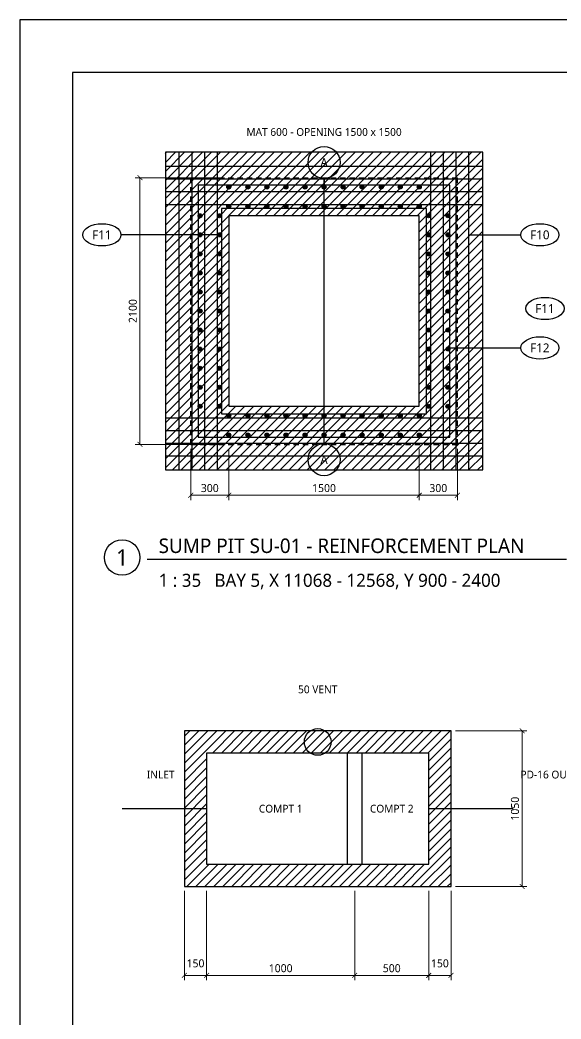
# Model space of a CAD drawing. Header units: millimetres. Extents: x 27 to 567, y 19 to 401.
# Drawn here: x 27 to 148.8, y 176.2 to 400.9 of the extents above; entities that cross this region are included whole.
import ezdxf
from ezdxf.enums import TextEntityAlignment as Align

# ---------------------------------------------------------------- set-up
doc = ezdxf.new("R2010")
doc.units = ezdxf.units.MM
for name, color, linetype in [('M-PIPE-FOUL', 1, 'Continuous'), ('S-CALLOUT', 7, 'Continuous'), ('S-CONCRETE', 7, 'Continuous'), ('S-CONCRETE-THIN', 7, 'Continuous'), ('S-DIM', 7, 'Continuous'), ('S-HATCH', 8, 'Continuous'), ('S-HIDDEN', 8, 'Continuous'), ('S-REBAR-DIST', 5, 'Continuous'), ('S-REBAR-MAIN', 1, 'Continuous'), ('S-REBAR-SEC', 1, 'Continuous'), ('S-SECTION', 7, 'Continuous'), ('S-TEXT', 7, 'Continuous'), ('S-TITLE', 7, 'Continuous')]:
    doc.layers.add(name, color=color, linetype=linetype)
doc.styles.add('OpenSans', font='OpenSans-Regular.ttf')
doc.dimstyles.new('A2-DIM-S', dxfattribs={"dimtxt": 1.8, "dimasz": 1.1, "dimexe": 1.1, "dimexo": 1, "dimgap": 0.7, "dimtad": 1, "dimdec": 0, "dimtxsty": 'OpenSans', "dimblk": 'ARCHTICK', "dimcen": 2.5, "dimclrd": 7, "dimclre": 7, "dimclrt": 7, "dimazin": 3, "dimtfac": 1, "dimtmove": 0, "dimatfit": 3, "dimlwd": 13, "dimlwe": 13})

# ---------------------------------------------------------------- blocks, each defined once
blk = doc.blocks.new('A2-SECMARK')
at = {"layer": 'S-SECTION'}
blk.add_circle((0, 0), 3.6, dxfattribs=at)
blk = doc.blocks.new('_ARCHTICK')
at = {"color": 0, "linetype": 'BYBLOCK', "const_width": 0.15}
blk.add_lwpolyline([(-0.5, -0.5), (0.5, 0.5)], dxfattribs=at)

msp = doc.modelspace()

# ---------------------------------------------------------------- hatches: boundary and pattern name
at = {"layer": 'S-HATCH'}
h = msp.add_hatch(dxfattribs=at)
h.set_pattern_fill('ANSI31', scale=0.45)
h.paths.add_polyline_path([(59.7143, 299.7143), (131.1429, 299.7143), (131.1429, 371.1429), (59.7143, 371.1429)])
h.paths.add_polyline_path([(74, 314), (116.8571, 314), (116.8571, 356.8571), (74, 356.8571)], flags=16)
h = msp.add_hatch(dxfattribs=at)
h.set_pattern_fill('ANSI31', scale=0.45)
h.paths.add_polyline_path([(64, 206), (124, 206), (124, 241), (64, 241)])
h.paths.add_polyline_path([(69, 211), (119, 211), (119, 236), (69, 236)], flags=16)
at = {"layer": 'S-REBAR-MAIN'}
for points in [[(74.45, 363.3143), (74.4157, 363.4865), (74.3182, 363.6325), (74.1722, 363.73), (74, 363.7643), (73.8278, 363.73), (73.6818, 363.6325), (73.5843, 363.4865), (73.55, 363.3143), (73.5843, 363.1421), (73.6818, 362.9961), (73.8278, 362.8985), (74, 362.8643), (74.1722, 362.8985), (74.3182, 362.9961), (74.4157, 363.1421)], [(78.7357, 363.3143), (78.7015, 363.4865), (78.6039, 363.6325), (78.4579, 363.73), (78.2857, 363.7643), (78.1135, 363.73), (77.9675, 363.6325), (77.87, 363.4865), (77.8357, 363.3143), (77.87, 363.1421), (77.9675, 362.9961), (78.1135, 362.8985), (78.2857, 362.8643), (78.4579, 362.8985), (78.6039, 362.9961), (78.7015, 363.1421)], [(83.0214, 363.3143), (82.9872, 363.4865), (82.8896, 363.6325), (82.7436, 363.73), (82.5714, 363.7643), (82.3992, 363.73), (82.2532, 363.6325), (82.1557, 363.4865), (82.1214, 363.3143), (82.1557, 363.1421), (82.2532, 362.9961), (82.3992, 362.8985), (82.5714, 362.8643), (82.7436, 362.8985), (82.8896, 362.9961), (82.9872, 363.1421)], [(87.3071, 363.3143), (87.2729, 363.4865), (87.1753, 363.6325), (87.0294, 363.73), (86.8571, 363.7643), (86.6849, 363.73), (86.5389, 363.6325), (86.4414, 363.4865), (86.4071, 363.3143), (86.4414, 363.1421), (86.5389, 362.9961), (86.6849, 362.8985), (86.8571, 362.8643), (87.0294, 362.8985), (87.1753, 362.9961), (87.2729, 363.1421)], [(91.5929, 363.3143), (91.5586, 363.4865), (91.4611, 363.6325), (91.3151, 363.73), (91.1429, 363.7643), (90.9706, 363.73), (90.8247, 363.6325), (90.7271, 363.4865), (90.6929, 363.3143), (90.7271, 363.1421), (90.8247, 362.9961), (90.9706, 362.8985), (91.1429, 362.8643), (91.3151, 362.8985), (91.4611, 362.9961), (91.5586, 363.1421)], [(95.8786, 363.3143), (95.8443, 363.4865), (95.7468, 363.6325), (95.6008, 363.73), (95.4286, 363.7643), (95.2564, 363.73), (95.1104, 363.6325), (95.0128, 363.4865), (94.9786, 363.3143), (95.0128, 363.1421), (95.1104, 362.9961), (95.2564, 362.8985), (95.4286, 362.8643), (95.6008, 362.8985), (95.7468, 362.9961), (95.8443, 363.1421)], [(100.1643, 363.3143), (100.13, 363.4865), (100.0325, 363.6325), (99.8865, 363.73), (99.7143, 363.7643), (99.5421, 363.73), (99.3961, 363.6325), (99.2985, 363.4865), (99.2643, 363.3143), (99.2985, 363.1421), (99.3961, 362.9961), (99.5421, 362.8985), (99.7143, 362.8643), (99.8865, 362.8985), (100.0325, 362.9961), (100.13, 363.1421)], [(104.45, 363.3143), (104.4157, 363.4865), (104.3182, 363.6325), (104.1722, 363.73), (104, 363.7643), (103.8278, 363.73), (103.6818, 363.6325), (103.5843, 363.4865), (103.55, 363.3143), (103.5843, 363.1421), (103.6818, 362.9961), (103.8278, 362.8985), (104, 362.8643), (104.1722, 362.8985), (104.3182, 362.9961), (104.4157, 363.1421)], [(108.7357, 363.3143), (108.7015, 363.4865), (108.6039, 363.6325), (108.4579, 363.73), (108.2857, 363.7643), (108.1135, 363.73), (107.9675, 363.6325), (107.87, 363.4865), (107.8357, 363.3143), (107.87, 363.1421), (107.9675, 362.9961), (108.1135, 362.8985), (108.2857, 362.8643), (108.4579, 362.8985), (108.6039, 362.9961), (108.7015, 363.1421)], [(113.0214, 363.3143), (112.9872, 363.4865), (112.8896, 363.6325), (112.7436, 363.73), (112.5714, 363.7643), (112.3992, 363.73), (112.2532, 363.6325), (112.1557, 363.4865), (112.1214, 363.3143), (112.1557, 363.1421), (112.2532, 362.9961), (112.3992, 362.8985), (112.5714, 362.8643), (112.7436, 362.8985), (112.8896, 362.9961), (112.9872, 363.1421)], [(117.3071, 363.3143), (117.2729, 363.4865), (117.1753, 363.6325), (117.0294, 363.73), (116.8571, 363.7643), (116.6849, 363.73), (116.5389, 363.6325), (116.4414, 363.4865), (116.4071, 363.3143), (116.4414, 363.1421), (116.5389, 362.9961), (116.6849, 362.8985), (116.8571, 362.8643), (117.0294, 362.8985), (117.1753, 362.9961), (117.2729, 363.1421)], [(67.9929, 356.8571), (67.9586, 357.0294), (67.8611, 357.1753), (67.7151, 357.2729), (67.5429, 357.3071), (67.3706, 357.2729), (67.2247, 357.1753), (67.1271, 357.0294), (67.0929, 356.8571), (67.1271, 356.6849), (67.2247, 356.5389), (67.3706, 356.4414), (67.5429, 356.4071), (67.7151, 356.4414), (67.8611, 356.5389), (67.9586, 356.6849)], [(72.3357, 356.8571), (72.3015, 357.0294), (72.2039, 357.1753), (72.0579, 357.2729), (71.8857, 357.3071), (71.7135, 357.2729), (71.5675, 357.1753), (71.47, 357.0294), (71.4357, 356.8571), (71.47, 356.6849), (71.5675, 356.5389), (71.7135, 356.4414), (71.8857, 356.4071), (72.0579, 356.4414), (72.2039, 356.5389), (72.3015, 356.6849)], [(74.45, 358.9714), (74.4157, 359.1436), (74.3182, 359.2896), (74.1722, 359.3872), (74, 359.4214), (73.8278, 359.3872), (73.6818, 359.2896), (73.5843, 359.1436), (73.55, 358.9714), (73.5843, 358.7992), (73.6818, 358.6532), (73.8278, 358.5557), (74, 358.5214), (74.1722, 358.5557), (74.3182, 358.6532), (74.4157, 358.7992)], [(78.7357, 358.9714), (78.7015, 359.1436), (78.6039, 359.2896), (78.4579, 359.3872), (78.2857, 359.4214), (78.1135, 359.3872), (77.9675, 359.2896), (77.87, 359.1436), (77.8357, 358.9714), (77.87, 358.7992), (77.9675, 358.6532), (78.1135, 358.5557), (78.2857, 358.5214), (78.4579, 358.5557), (78.6039, 358.6532), (78.7015, 358.7992)], [(83.0214, 358.9714), (82.9872, 359.1436), (82.8896, 359.2896), (82.7436, 359.3872), (82.5714, 359.4214), (82.3992, 359.3872), (82.2532, 359.2896), (82.1557, 359.1436), (82.1214, 358.9714), (82.1557, 358.7992), (82.2532, 358.6532), (82.3992, 358.5557), (82.5714, 358.5214), (82.7436, 358.5557), (82.8896, 358.6532), (82.9872, 358.7992)], [(87.3071, 358.9714), (87.2729, 359.1436), (87.1753, 359.2896), (87.0294, 359.3872), (86.8571, 359.4214), (86.6849, 359.3872), (86.5389, 359.2896), (86.4414, 359.1436), (86.4071, 358.9714), (86.4414, 358.7992), (86.5389, 358.6532), (86.6849, 358.5557), (86.8571, 358.5214), (87.0294, 358.5557), (87.1753, 358.6532), (87.2729, 358.7992)], [(91.5929, 358.9714), (91.5586, 359.1436), (91.4611, 359.2896), (91.3151, 359.3872), (91.1429, 359.4214), (90.9706, 359.3872), (90.8247, 359.2896), (90.7271, 359.1436), (90.6929, 358.9714), (90.7271, 358.7992), (90.8247, 358.6532), (90.9706, 358.5557), (91.1429, 358.5214), (91.3151, 358.5557), (91.4611, 358.6532), (91.5586, 358.7992)], [(95.8786, 358.9714), (95.8443, 359.1436), (95.7468, 359.2896), (95.6008, 359.3872), (95.4286, 359.4214), (95.2564, 359.3872), (95.1104, 359.2896), (95.0128, 359.1436), (94.9786, 358.9714), (95.0128, 358.7992), (95.1104, 358.6532), (95.2564, 358.5557), (95.4286, 358.5214), (95.6008, 358.5557), (95.7468, 358.6532), (95.8443, 358.7992)], [(100.1643, 358.9714), (100.13, 359.1436), (100.0325, 359.2896), (99.8865, 359.3872), (99.7143, 359.4214), (99.5421, 359.3872), (99.3961, 359.2896), (99.2985, 359.1436), (99.2643, 358.9714), (99.2985, 358.7992), (99.3961, 358.6532), (99.5421, 358.5557), (99.7143, 358.5214), (99.8865, 358.5557), (100.0325, 358.6532), (100.13, 358.7992)], [(104.45, 358.9714), (104.4157, 359.1436), (104.3182, 359.2896), (104.1722, 359.3872), (104, 359.4214), (103.8278, 359.3872), (103.6818, 359.2896), (103.5843, 359.1436), (103.55, 358.9714), (103.5843, 358.7992), (103.6818, 358.6532), (103.8278, 358.5557), (104, 358.5214), (104.1722, 358.5557), (104.3182, 358.6532), (104.4157, 358.7992)], [(108.7357, 358.9714), (108.7015, 359.1436), (108.6039, 359.2896), (108.4579, 359.3872), (108.2857, 359.4214), (108.1135, 359.3872), (107.9675, 359.2896), (107.87, 359.1436), (107.8357, 358.9714), (107.87, 358.7992), (107.9675, 358.6532), (108.1135, 358.5557), (108.2857, 358.5214), (108.4579, 358.5557), (108.6039, 358.6532), (108.7015, 358.7992)], [(113.0214, 358.9714), (112.9872, 359.1436), (112.8896, 359.2896), (112.7436, 359.3872), (112.5714, 359.4214), (112.3992, 359.3872), (112.2532, 359.2896), (112.1557, 359.1436), (112.1214, 358.9714), (112.1557, 358.7992), (112.2532, 358.6532), (112.3992, 358.5557), (112.5714, 358.5214), (112.7436, 358.5557), (112.8896, 358.6532), (112.9872, 358.7992)], [(117.3071, 358.9714), (117.2729, 359.1436), (117.1753, 359.2896), (117.0294, 359.3872), (116.8571, 359.4214), (116.6849, 359.3872), (116.5389, 359.2896), (116.4414, 359.1436), (116.4071, 358.9714), (116.4414, 358.7992), (116.5389, 358.6532), (116.6849, 358.5557), (116.8571, 358.5214), (117.0294, 358.5557), (117.1753, 358.6532), (117.2729, 358.7992)], [(119.4214, 356.8571), (119.3872, 357.0294), (119.2896, 357.1753), (119.1436, 357.2729), (118.9714, 357.3071), (118.7992, 357.2729), (118.6532, 357.1753), (118.5557, 357.0294), (118.5214, 356.8571), (118.5557, 356.6849), (118.6532, 356.5389), (118.7992, 356.4414), (118.9714, 356.4071), (119.1436, 356.4414), (119.2896, 356.5389), (119.3872, 356.6849)], [(123.7643, 356.8571), (123.73, 357.0294), (123.6325, 357.1753), (123.4865, 357.2729), (123.3143, 357.3071), (123.1421, 357.2729), (122.9961, 357.1753), (122.8985, 357.0294), (122.8643, 356.8571), (122.8985, 356.6849), (122.9961, 356.5389), (123.1421, 356.4414), (123.3143, 356.4071), (123.4865, 356.4414), (123.6325, 356.5389), (123.73, 356.6849)], [(67.9929, 352.5714), (67.9586, 352.7436), (67.8611, 352.8896), (67.7151, 352.9872), (67.5429, 353.0214), (67.3706, 352.9872), (67.2247, 352.8896), (67.1271, 352.7436), (67.0929, 352.5714), (67.1271, 352.3992), (67.2247, 352.2532), (67.3706, 352.1557), (67.5429, 352.1214), (67.7151, 352.1557), (67.8611, 352.2532), (67.9586, 352.3992)], [(72.3357, 352.5714), (72.3015, 352.7436), (72.2039, 352.8896), (72.0579, 352.9872), (71.8857, 353.0214), (71.7135, 352.9872), (71.5675, 352.8896), (71.47, 352.7436), (71.4357, 352.5714), (71.47, 352.3992), (71.5675, 352.2532), (71.7135, 352.1557), (71.8857, 352.1214), (72.0579, 352.1557), (72.2039, 352.2532), (72.3015, 352.3992)], [(119.4214, 352.5714), (119.3872, 352.7436), (119.2896, 352.8896), (119.1436, 352.9872), (118.9714, 353.0214), (118.7992, 352.9872), (118.6532, 352.8896), (118.5557, 352.7436), (118.5214, 352.5714), (118.5557, 352.3992), (118.6532, 352.2532), (118.7992, 352.1557), (118.9714, 352.1214), (119.1436, 352.1557), (119.2896, 352.2532), (119.3872, 352.3992)], [(123.7643, 352.5714), (123.73, 352.7436), (123.6325, 352.8896), (123.4865, 352.9872), (123.3143, 353.0214), (123.1421, 352.9872), (122.9961, 352.8896), (122.8985, 352.7436), (122.8643, 352.5714), (122.8985, 352.3992), (122.9961, 352.2532), (123.1421, 352.1557), (123.3143, 352.1214), (123.4865, 352.1557), (123.6325, 352.2532), (123.73, 352.3992)], [(67.9929, 348.2857), (67.9586, 348.4579), (67.8611, 348.6039), (67.7151, 348.7015), (67.5429, 348.7357), (67.3706, 348.7015), (67.2247, 348.6039), (67.1271, 348.4579), (67.0929, 348.2857), (67.1271, 348.1135), (67.2247, 347.9675), (67.3706, 347.87), (67.5429, 347.8357), (67.7151, 347.87), (67.8611, 347.9675), (67.9586, 348.1135)], [(72.3357, 348.2857), (72.3015, 348.4579), (72.2039, 348.6039), (72.0579, 348.7015), (71.8857, 348.7357), (71.7135, 348.7015), (71.5675, 348.6039), (71.47, 348.4579), (71.4357, 348.2857), (71.47, 348.1135), (71.5675, 347.9675), (71.7135, 347.87), (71.8857, 347.8357), (72.0579, 347.87), (72.2039, 347.9675), (72.3015, 348.1135)], [(119.4214, 348.2857), (119.3872, 348.4579), (119.2896, 348.6039), (119.1436, 348.7015), (118.9714, 348.7357), (118.7992, 348.7015), (118.6532, 348.6039), (118.5557, 348.4579), (118.5214, 348.2857), (118.5557, 348.1135), (118.6532, 347.9675), (118.7992, 347.87), (118.9714, 347.8357), (119.1436, 347.87), (119.2896, 347.9675), (119.3872, 348.1135)], [(123.7643, 348.2857), (123.73, 348.4579), (123.6325, 348.6039), (123.4865, 348.7015), (123.3143, 348.7357), (123.1421, 348.7015), (122.9961, 348.6039), (122.8985, 348.4579), (122.8643, 348.2857), (122.8985, 348.1135), (122.9961, 347.9675), (123.1421, 347.87), (123.3143, 347.8357), (123.4865, 347.87), (123.6325, 347.9675), (123.73, 348.1135)], [(67.9929, 344), (67.9586, 344.1722), (67.8611, 344.3182), (67.7151, 344.4157), (67.5429, 344.45), (67.3706, 344.4157), (67.2247, 344.3182), (67.1271, 344.1722), (67.0929, 344), (67.1271, 343.8278), (67.2247, 343.6818), (67.3706, 343.5843), (67.5429, 343.55), (67.7151, 343.5843), (67.8611, 343.6818), (67.9586, 343.8278)], [(72.3357, 344), (72.3015, 344.1722), (72.2039, 344.3182), (72.0579, 344.4157), (71.8857, 344.45), (71.7135, 344.4157), (71.5675, 344.3182), (71.47, 344.1722), (71.4357, 344), (71.47, 343.8278), (71.5675, 343.6818), (71.7135, 343.5843), (71.8857, 343.55), (72.0579, 343.5843), (72.2039, 343.6818), (72.3015, 343.8278)], [(119.4214, 344), (119.3872, 344.1722), (119.2896, 344.3182), (119.1436, 344.4157), (118.9714, 344.45), (118.7992, 344.4157), (118.6532, 344.3182), (118.5557, 344.1722), (118.5214, 344), (118.5557, 343.8278), (118.6532, 343.6818), (118.7992, 343.5843), (118.9714, 343.55), (119.1436, 343.5843), (119.2896, 343.6818), (119.3872, 343.8278)], [(123.7643, 344), (123.73, 344.1722), (123.6325, 344.3182), (123.4865, 344.4157), (123.3143, 344.45), (123.1421, 344.4157), (122.9961, 344.3182), (122.8985, 344.1722), (122.8643, 344), (122.8985, 343.8278), (122.9961, 343.6818), (123.1421, 343.5843), (123.3143, 343.55), (123.4865, 343.5843), (123.6325, 343.6818), (123.73, 343.8278)], [(67.9929, 339.7143), (67.9586, 339.8865), (67.8611, 340.0325), (67.7151, 340.13), (67.5429, 340.1643), (67.3706, 340.13), (67.2247, 340.0325), (67.1271, 339.8865), (67.0929, 339.7143), (67.1271, 339.5421), (67.2247, 339.3961), (67.3706, 339.2985), (67.5429, 339.2643), (67.7151, 339.2985), (67.8611, 339.3961), (67.9586, 339.5421)], [(72.3357, 339.7143), (72.3015, 339.8865), (72.2039, 340.0325), (72.0579, 340.13), (71.8857, 340.1643), (71.7135, 340.13), (71.5675, 340.0325), (71.47, 339.8865), (71.4357, 339.7143), (71.47, 339.5421), (71.5675, 339.3961), (71.7135, 339.2985), (71.8857, 339.2643), (72.0579, 339.2985), (72.2039, 339.3961), (72.3015, 339.5421)], [(119.4214, 339.7143), (119.3872, 339.8865), (119.2896, 340.0325), (119.1436, 340.13), (118.9714, 340.1643), (118.7992, 340.13), (118.6532, 340.0325), (118.5557, 339.8865), (118.5214, 339.7143), (118.5557, 339.5421), (118.6532, 339.3961), (118.7992, 339.2985), (118.9714, 339.2643), (119.1436, 339.2985), (119.2896, 339.3961), (119.3872, 339.5421)], [(123.7643, 339.7143), (123.73, 339.8865), (123.6325, 340.0325), (123.4865, 340.13), (123.3143, 340.1643), (123.1421, 340.13), (122.9961, 340.0325), (122.8985, 339.8865), (122.8643, 339.7143), (122.8985, 339.5421), (122.9961, 339.3961), (123.1421, 339.2985), (123.3143, 339.2643), (123.4865, 339.2985), (123.6325, 339.3961), (123.73, 339.5421)], [(67.9929, 335.4286), (67.9586, 335.6008), (67.8611, 335.7468), (67.7151, 335.8443), (67.5429, 335.8786), (67.3706, 335.8443), (67.2247, 335.7468), (67.1271, 335.6008), (67.0929, 335.4286), (67.1271, 335.2564), (67.2247, 335.1104), (67.3706, 335.0128), (67.5429, 334.9786), (67.7151, 335.0128), (67.8611, 335.1104), (67.9586, 335.2564)], [(72.3357, 335.4286), (72.3015, 335.6008), (72.2039, 335.7468), (72.0579, 335.8443), (71.8857, 335.8786), (71.7135, 335.8443), (71.5675, 335.7468), (71.47, 335.6008), (71.4357, 335.4286), (71.47, 335.2564), (71.5675, 335.1104), (71.7135, 335.0128), (71.8857, 334.9786), (72.0579, 335.0128), (72.2039, 335.1104), (72.3015, 335.2564)], [(119.4214, 335.4286), (119.3872, 335.6008), (119.2896, 335.7468), (119.1436, 335.8443), (118.9714, 335.8786), (118.7992, 335.8443), (118.6532, 335.7468), (118.5557, 335.6008), (118.5214, 335.4286), (118.5557, 335.2564), (118.6532, 335.1104), (118.7992, 335.0128), (118.9714, 334.9786), (119.1436, 335.0128), (119.2896, 335.1104), (119.3872, 335.2564)], [(123.7643, 335.4286), (123.73, 335.6008), (123.6325, 335.7468), (123.4865, 335.8443), (123.3143, 335.8786), (123.1421, 335.8443), (122.9961, 335.7468), (122.8985, 335.6008), (122.8643, 335.4286), (122.8985, 335.2564), (122.9961, 335.1104), (123.1421, 335.0128), (123.3143, 334.9786), (123.4865, 335.0128), (123.6325, 335.1104), (123.73, 335.2564)], [(67.9929, 331.1429), (67.9586, 331.3151), (67.8611, 331.4611), (67.7151, 331.5586), (67.5429, 331.5929), (67.3706, 331.5586), (67.2247, 331.4611), (67.1271, 331.3151), (67.0929, 331.1429), (67.1271, 330.9706), (67.2247, 330.8247), (67.3706, 330.7271), (67.5429, 330.6929), (67.7151, 330.7271), (67.8611, 330.8247), (67.9586, 330.9706)], [(72.3357, 331.1429), (72.3015, 331.3151), (72.2039, 331.4611), (72.0579, 331.5586), (71.8857, 331.5929), (71.7135, 331.5586), (71.5675, 331.4611), (71.47, 331.3151), (71.4357, 331.1429), (71.47, 330.9706), (71.5675, 330.8247), (71.7135, 330.7271), (71.8857, 330.6929), (72.0579, 330.7271), (72.2039, 330.8247), (72.3015, 330.9706)], [(119.4214, 331.1429), (119.3872, 331.3151), (119.2896, 331.4611), (119.1436, 331.5586), (118.9714, 331.5929), (118.7992, 331.5586), (118.6532, 331.4611), (118.5557, 331.3151), (118.5214, 331.1429), (118.5557, 330.9706), (118.6532, 330.8247), (118.7992, 330.7271), (118.9714, 330.6929), (119.1436, 330.7271), (119.2896, 330.8247), (119.3872, 330.9706)], [(123.7643, 331.1429), (123.73, 331.3151), (123.6325, 331.4611), (123.4865, 331.5586), (123.3143, 331.5929), (123.1421, 331.5586), (122.9961, 331.4611), (122.8985, 331.3151), (122.8643, 331.1429), (122.8985, 330.9706), (122.9961, 330.8247), (123.1421, 330.7271), (123.3143, 330.6929), (123.4865, 330.7271), (123.6325, 330.8247), (123.73, 330.9706)], [(67.9929, 326.8571), (67.9586, 327.0294), (67.8611, 327.1753), (67.7151, 327.2729), (67.5429, 327.3071), (67.3706, 327.2729), (67.2247, 327.1753), (67.1271, 327.0294), (67.0929, 326.8571), (67.1271, 326.6849), (67.2247, 326.5389), (67.3706, 326.4414), (67.5429, 326.4071), (67.7151, 326.4414), (67.8611, 326.5389), (67.9586, 326.6849)], [(72.3357, 326.8571), (72.3015, 327.0294), (72.2039, 327.1753), (72.0579, 327.2729), (71.8857, 327.3071), (71.7135, 327.2729), (71.5675, 327.1753), (71.47, 327.0294), (71.4357, 326.8571), (71.47, 326.6849), (71.5675, 326.5389), (71.7135, 326.4414), (71.8857, 326.4071), (72.0579, 326.4414), (72.2039, 326.5389), (72.3015, 326.6849)], [(119.4214, 326.8571), (119.3872, 327.0294), (119.2896, 327.1753), (119.1436, 327.2729), (118.9714, 327.3071), (118.7992, 327.2729), (118.6532, 327.1753), (118.5557, 327.0294), (118.5214, 326.8571), (118.5557, 326.6849), (118.6532, 326.5389), (118.7992, 326.4414), (118.9714, 326.4071), (119.1436, 326.4414), (119.2896, 326.5389), (119.3872, 326.6849)], [(123.7643, 326.8571), (123.73, 327.0294), (123.6325, 327.1753), (123.4865, 327.2729), (123.3143, 327.3071), (123.1421, 327.2729), (122.9961, 327.1753), (122.8985, 327.0294), (122.8643, 326.8571), (122.8985, 326.6849), (122.9961, 326.5389), (123.1421, 326.4414), (123.3143, 326.4071), (123.4865, 326.4414), (123.6325, 326.5389), (123.73, 326.6849)], [(67.9929, 322.5714), (67.9586, 322.7436), (67.8611, 322.8896), (67.7151, 322.9872), (67.5429, 323.0214), (67.3706, 322.9872), (67.2247, 322.8896), (67.1271, 322.7436), (67.0929, 322.5714), (67.1271, 322.3992), (67.2247, 322.2532), (67.3706, 322.1557), (67.5429, 322.1214), (67.7151, 322.1557), (67.8611, 322.2532), (67.9586, 322.3992)], [(72.3357, 322.5714), (72.3015, 322.7436), (72.2039, 322.8896), (72.0579, 322.9872), (71.8857, 323.0214), (71.7135, 322.9872), (71.5675, 322.8896), (71.47, 322.7436), (71.4357, 322.5714), (71.47, 322.3992), (71.5675, 322.2532), (71.7135, 322.1557), (71.8857, 322.1214), (72.0579, 322.1557), (72.2039, 322.2532), (72.3015, 322.3992)], [(119.4214, 322.5714), (119.3872, 322.7436), (119.2896, 322.8896), (119.1436, 322.9872), (118.9714, 323.0214), (118.7992, 322.9872), (118.6532, 322.8896), (118.5557, 322.7436), (118.5214, 322.5714), (118.5557, 322.3992), (118.6532, 322.2532), (118.7992, 322.1557), (118.9714, 322.1214), (119.1436, 322.1557), (119.2896, 322.2532), (119.3872, 322.3992)], [(123.7643, 322.5714), (123.73, 322.7436), (123.6325, 322.8896), (123.4865, 322.9872), (123.3143, 323.0214), (123.1421, 322.9872), (122.9961, 322.8896), (122.8985, 322.7436), (122.8643, 322.5714), (122.8985, 322.3992), (122.9961, 322.2532), (123.1421, 322.1557), (123.3143, 322.1214), (123.4865, 322.1557), (123.6325, 322.2532), (123.73, 322.3992)], [(67.9929, 318.2857), (67.9586, 318.4579), (67.8611, 318.6039), (67.7151, 318.7015), (67.5429, 318.7357), (67.3706, 318.7015), (67.2247, 318.6039), (67.1271, 318.4579), (67.0929, 318.2857), (67.1271, 318.1135), (67.2247, 317.9675), (67.3706, 317.87), (67.5429, 317.8357), (67.7151, 317.87), (67.8611, 317.9675), (67.9586, 318.1135)], [(72.3357, 318.2857), (72.3015, 318.4579), (72.2039, 318.6039), (72.0579, 318.7015), (71.8857, 318.7357), (71.7135, 318.7015), (71.5675, 318.6039), (71.47, 318.4579), (71.4357, 318.2857), (71.47, 318.1135), (71.5675, 317.9675), (71.7135, 317.87), (71.8857, 317.8357), (72.0579, 317.87), (72.2039, 317.9675), (72.3015, 318.1135)], [(119.4214, 318.2857), (119.3872, 318.4579), (119.2896, 318.6039), (119.1436, 318.7015), (118.9714, 318.7357), (118.7992, 318.7015), (118.6532, 318.6039), (118.5557, 318.4579), (118.5214, 318.2857), (118.5557, 318.1135), (118.6532, 317.9675), (118.7992, 317.87), (118.9714, 317.8357), (119.1436, 317.87), (119.2896, 317.9675), (119.3872, 318.1135)], [(123.7643, 318.2857), (123.73, 318.4579), (123.6325, 318.6039), (123.4865, 318.7015), (123.3143, 318.7357), (123.1421, 318.7015), (122.9961, 318.6039), (122.8985, 318.4579), (122.8643, 318.2857), (122.8985, 318.1135), (122.9961, 317.9675), (123.1421, 317.87), (123.3143, 317.8357), (123.4865, 317.87), (123.6325, 317.9675), (123.73, 318.1135)], [(67.9929, 314), (67.9586, 314.1722), (67.8611, 314.3182), (67.7151, 314.4157), (67.5429, 314.45), (67.3706, 314.4157), (67.2247, 314.3182), (67.1271, 314.1722), (67.0929, 314), (67.1271, 313.8278), (67.2247, 313.6818), (67.3706, 313.5843), (67.5429, 313.55), (67.7151, 313.5843), (67.8611, 313.6818), (67.9586, 313.8278)], [(72.3357, 314), (72.3015, 314.1722), (72.2039, 314.3182), (72.0579, 314.4157), (71.8857, 314.45), (71.7135, 314.4157), (71.5675, 314.3182), (71.47, 314.1722), (71.4357, 314), (71.47, 313.8278), (71.5675, 313.6818), (71.7135, 313.5843), (71.8857, 313.55), (72.0579, 313.5843), (72.2039, 313.6818), (72.3015, 313.8278)], [(119.4214, 314), (119.3872, 314.1722), (119.2896, 314.3182), (119.1436, 314.4157), (118.9714, 314.45), (118.7992, 314.4157), (118.6532, 314.3182), (118.5557, 314.1722), (118.5214, 314), (118.5557, 313.8278), (118.6532, 313.6818), (118.7992, 313.5843), (118.9714, 313.55), (119.1436, 313.5843), (119.2896, 313.6818), (119.3872, 313.8278)], [(123.7643, 314), (123.73, 314.1722), (123.6325, 314.3182), (123.4865, 314.4157), (123.3143, 314.45), (123.1421, 314.4157), (122.9961, 314.3182), (122.8985, 314.1722), (122.8643, 314), (122.8985, 313.8278), (122.9961, 313.6818), (123.1421, 313.5843), (123.3143, 313.55), (123.4865, 313.5843), (123.6325, 313.6818), (123.73, 313.8278)], [(74.45, 311.8857), (74.4157, 312.0579), (74.3182, 312.2039), (74.1722, 312.3015), (74, 312.3357), (73.8278, 312.3015), (73.6818, 312.2039), (73.5843, 312.0579), (73.55, 311.8857), (73.5843, 311.7135), (73.6818, 311.5675), (73.8278, 311.47), (74, 311.4357), (74.1722, 311.47), (74.3182, 311.5675), (74.4157, 311.7135)], [(78.7357, 311.8857), (78.7015, 312.0579), (78.6039, 312.2039), (78.4579, 312.3015), (78.2857, 312.3357), (78.1135, 312.3015), (77.9675, 312.2039), (77.87, 312.0579), (77.8357, 311.8857), (77.87, 311.7135), (77.9675, 311.5675), (78.1135, 311.47), (78.2857, 311.4357), (78.4579, 311.47), (78.6039, 311.5675), (78.7015, 311.7135)], [(83.0214, 311.8857), (82.9872, 312.0579), (82.8896, 312.2039), (82.7436, 312.3015), (82.5714, 312.3357), (82.3992, 312.3015), (82.2532, 312.2039), (82.1557, 312.0579), (82.1214, 311.8857), (82.1557, 311.7135), (82.2532, 311.5675), (82.3992, 311.47), (82.5714, 311.4357), (82.7436, 311.47), (82.8896, 311.5675), (82.9872, 311.7135)], [(87.3071, 311.8857), (87.2729, 312.0579), (87.1753, 312.2039), (87.0294, 312.3015), (86.8571, 312.3357), (86.6849, 312.3015), (86.5389, 312.2039), (86.4414, 312.0579), (86.4071, 311.8857), (86.4414, 311.7135), (86.5389, 311.5675), (86.6849, 311.47), (86.8571, 311.4357), (87.0294, 311.47), (87.1753, 311.5675), (87.2729, 311.7135)], [(91.5929, 311.8857), (91.5586, 312.0579), (91.4611, 312.2039), (91.3151, 312.3015), (91.1429, 312.3357), (90.9706, 312.3015), (90.8247, 312.2039), (90.7271, 312.0579), (90.6929, 311.8857), (90.7271, 311.7135), (90.8247, 311.5675), (90.9706, 311.47), (91.1429, 311.4357), (91.3151, 311.47), (91.4611, 311.5675), (91.5586, 311.7135)], [(95.8786, 311.8857), (95.8443, 312.0579), (95.7468, 312.2039), (95.6008, 312.3015), (95.4286, 312.3357), (95.2564, 312.3015), (95.1104, 312.2039), (95.0128, 312.0579), (94.9786, 311.8857), (95.0128, 311.7135), (95.1104, 311.5675), (95.2564, 311.47), (95.4286, 311.4357), (95.6008, 311.47), (95.7468, 311.5675), (95.8443, 311.7135)], [(100.1643, 311.8857), (100.13, 312.0579), (100.0325, 312.2039), (99.8865, 312.3015), (99.7143, 312.3357), (99.5421, 312.3015), (99.3961, 312.2039), (99.2985, 312.0579), (99.2643, 311.8857), (99.2985, 311.7135), (99.3961, 311.5675), (99.5421, 311.47), (99.7143, 311.4357), (99.8865, 311.47), (100.0325, 311.5675), (100.13, 311.7135)], [(104.45, 311.8857), (104.4157, 312.0579), (104.3182, 312.2039), (104.1722, 312.3015), (104, 312.3357), (103.8278, 312.3015), (103.6818, 312.2039), (103.5843, 312.0579), (103.55, 311.8857), (103.5843, 311.7135), (103.6818, 311.5675), (103.8278, 311.47), (104, 311.4357), (104.1722, 311.47), (104.3182, 311.5675), (104.4157, 311.7135)], [(108.7357, 311.8857), (108.7015, 312.0579), (108.6039, 312.2039), (108.4579, 312.3015), (108.2857, 312.3357), (108.1135, 312.3015), (107.9675, 312.2039), (107.87, 312.0579), (107.8357, 311.8857), (107.87, 311.7135), (107.9675, 311.5675), (108.1135, 311.47), (108.2857, 311.4357), (108.4579, 311.47), (108.6039, 311.5675), (108.7015, 311.7135)], [(113.0214, 311.8857), (112.9872, 312.0579), (112.8896, 312.2039), (112.7436, 312.3015), (112.5714, 312.3357), (112.3992, 312.3015), (112.2532, 312.2039), (112.1557, 312.0579), (112.1214, 311.8857), (112.1557, 311.7135), (112.2532, 311.5675), (112.3992, 311.47), (112.5714, 311.4357), (112.7436, 311.47), (112.8896, 311.5675), (112.9872, 311.7135)], [(117.3071, 311.8857), (117.2729, 312.0579), (117.1753, 312.2039), (117.0294, 312.3015), (116.8571, 312.3357), (116.6849, 312.3015), (116.5389, 312.2039), (116.4414, 312.0579), (116.4071, 311.8857), (116.4414, 311.7135), (116.5389, 311.5675), (116.6849, 311.47), (116.8571, 311.4357), (117.0294, 311.47), (117.1753, 311.5675), (117.2729, 311.7135)], [(74.45, 307.5429), (74.4157, 307.7151), (74.3182, 307.8611), (74.1722, 307.9586), (74, 307.9929), (73.8278, 307.9586), (73.6818, 307.8611), (73.5843, 307.7151), (73.55, 307.5429), (73.5843, 307.3706), (73.6818, 307.2247), (73.8278, 307.1271), (74, 307.0929), (74.1722, 307.1271), (74.3182, 307.2247), (74.4157, 307.3706)], [(78.7357, 307.5429), (78.7015, 307.7151), (78.6039, 307.8611), (78.4579, 307.9586), (78.2857, 307.9929), (78.1135, 307.9586), (77.9675, 307.8611), (77.87, 307.7151), (77.8357, 307.5429), (77.87, 307.3706), (77.9675, 307.2247), (78.1135, 307.1271), (78.2857, 307.0929), (78.4579, 307.1271), (78.6039, 307.2247), (78.7015, 307.3706)], [(83.0214, 307.5429), (82.9872, 307.7151), (82.8896, 307.8611), (82.7436, 307.9586), (82.5714, 307.9929), (82.3992, 307.9586), (82.2532, 307.8611), (82.1557, 307.7151), (82.1214, 307.5429), (82.1557, 307.3706), (82.2532, 307.2247), (82.3992, 307.1271), (82.5714, 307.0929), (82.7436, 307.1271), (82.8896, 307.2247), (82.9872, 307.3706)], [(87.3071, 307.5429), (87.2729, 307.7151), (87.1753, 307.8611), (87.0294, 307.9586), (86.8571, 307.9929), (86.6849, 307.9586), (86.5389, 307.8611), (86.4414, 307.7151), (86.4071, 307.5429), (86.4414, 307.3706), (86.5389, 307.2247), (86.6849, 307.1271), (86.8571, 307.0929), (87.0294, 307.1271), (87.1753, 307.2247), (87.2729, 307.3706)], [(91.5929, 307.5429), (91.5586, 307.7151), (91.4611, 307.8611), (91.3151, 307.9586), (91.1429, 307.9929), (90.9706, 307.9586), (90.8247, 307.8611), (90.7271, 307.7151), (90.6929, 307.5429), (90.7271, 307.3706), (90.8247, 307.2247), (90.9706, 307.1271), (91.1429, 307.0929), (91.3151, 307.1271), (91.4611, 307.2247), (91.5586, 307.3706)], [(95.8786, 307.5429), (95.8443, 307.7151), (95.7468, 307.8611), (95.6008, 307.9586), (95.4286, 307.9929), (95.2564, 307.9586), (95.1104, 307.8611), (95.0128, 307.7151), (94.9786, 307.5429), (95.0128, 307.3706), (95.1104, 307.2247), (95.2564, 307.1271), (95.4286, 307.0929), (95.6008, 307.1271), (95.7468, 307.2247), (95.8443, 307.3706)], [(100.1643, 307.5429), (100.13, 307.7151), (100.0325, 307.8611), (99.8865, 307.9586), (99.7143, 307.9929), (99.5421, 307.9586), (99.3961, 307.8611), (99.2985, 307.7151), (99.2643, 307.5429), (99.2985, 307.3706), (99.3961, 307.2247), (99.5421, 307.1271), (99.7143, 307.0929), (99.8865, 307.1271), (100.0325, 307.2247), (100.13, 307.3706)], [(104.45, 307.5429), (104.4157, 307.7151), (104.3182, 307.8611), (104.1722, 307.9586), (104, 307.9929), (103.8278, 307.9586), (103.6818, 307.8611), (103.5843, 307.7151), (103.55, 307.5429), (103.5843, 307.3706), (103.6818, 307.2247), (103.8278, 307.1271), (104, 307.0929), (104.1722, 307.1271), (104.3182, 307.2247), (104.4157, 307.3706)], [(108.7357, 307.5429), (108.7015, 307.7151), (108.6039, 307.8611), (108.4579, 307.9586), (108.2857, 307.9929), (108.1135, 307.9586), (107.9675, 307.8611), (107.87, 307.7151), (107.8357, 307.5429), (107.87, 307.3706), (107.9675, 307.2247), (108.1135, 307.1271), (108.2857, 307.0929), (108.4579, 307.1271), (108.6039, 307.2247), (108.7015, 307.3706)], [(113.0214, 307.5429), (112.9872, 307.7151), (112.8896, 307.8611), (112.7436, 307.9586), (112.5714, 307.9929), (112.3992, 307.9586), (112.2532, 307.8611), (112.1557, 307.7151), (112.1214, 307.5429), (112.1557, 307.3706), (112.2532, 307.2247), (112.3992, 307.1271), (112.5714, 307.0929), (112.7436, 307.1271), (112.8896, 307.2247), (112.9872, 307.3706)], [(117.3071, 307.5429), (117.2729, 307.7151), (117.1753, 307.8611), (117.0294, 307.9586), (116.8571, 307.9929), (116.6849, 307.9586), (116.5389, 307.8611), (116.4414, 307.7151), (116.4071, 307.5429), (116.4414, 307.3706), (116.5389, 307.2247), (116.6849, 307.1271), (116.8571, 307.0929), (117.0294, 307.1271), (117.1753, 307.2247), (117.2729, 307.3706)]]:
    msp.add_hatch(color=1, dxfattribs=at).paths.add_polyline_path(points)

# ---------------------------------------------------------------- linework, layer by layer
at = {"layer": 'M-PIPE-FOUL'}
for p, q in [((50, 223.5), (69, 223.5)), ((119, 223.5), (138, 223.5))]:
    msp.add_line(p, q, dxfattribs=at)
msp.add_circle((94, 238.5), 3, dxfattribs=at)
at = {"layer": 'S-CALLOUT'}
for p, q in [((71.8857, 352.5714), (49.7286, 352.5714)), ((128, 352.5714), (139.7, 352.5714)), ((123.7714, 327.1429), (139.7, 327.1429))]:
    msp.add_line(p, q, dxfattribs=at)
for centre in [(45.4286, 352.5714), (144, 352.5714), (145.1429, 336), (144, 327.1429)]:
    msp.add_ellipse(centre, major_axis=(4.3, 0), ratio=0.58139535, dxfattribs=at)
at = {"layer": 'S-CONCRETE'}
for points in [[(74, 314), (116.8571, 314), (116.8571, 356.8571), (74, 356.8571)], [(64, 206), (124, 206), (124, 241), (64, 241)], [(69, 211), (119, 211), (119, 236), (69, 236)], [(100.6667, 211), (104, 211), (104, 236), (100.6667, 236)]]:
    msp.add_lwpolyline(points, close=True, dxfattribs=at)
at = {"layer": 'S-CONCRETE-THIN'}
msp.add_lwpolyline([(59.7143, 299.7143), (131.1429, 299.7143), (131.1429, 371.1429), (59.7143, 371.1429)], close=True, dxfattribs=at)
at = {"layer": 'S-HIDDEN'}
for p, q in [((65.4286, 364.2286), (65.4286, 365.4286)), ((65.4286, 365.4286), (66.6286, 365.4286)), ((67.5286, 365.4286), (68.7286, 365.4286)), ((69.6286, 365.4286), (70.8286, 365.4286)), ((71.7286, 365.4286), (72.9286, 365.4286)), ((73.8286, 365.4286), (75.0286, 365.4286)), ((75.9286, 365.4286), (77.1286, 365.4286)), ((78.0286, 365.4286), (79.2286, 365.4286)), ((80.1286, 365.4286), (81.3286, 365.4286)), ((82.2286, 365.4286), (83.4286, 365.4286)), ((84.3286, 365.4286), (85.5286, 365.4286)), ((86.4286, 365.4286), (87.6286, 365.4286)), ((88.5286, 365.4286), (89.7286, 365.4286)), ((90.6286, 365.4286), (91.8286, 365.4286)), ((92.7286, 365.4286), (93.9286, 365.4286)), ((94.8286, 365.4286), (96.0286, 365.4286)), ((96.9286, 365.4286), (98.1286, 365.4286)), ((99.0286, 365.4286), (100.2286, 365.4286)), ((101.1286, 365.4286), (102.3286, 365.4286)), ((103.2286, 365.4286), (104.4286, 365.4286)), ((105.3286, 365.4286), (106.5286, 365.4286)), ((107.4286, 365.4286), (108.6286, 365.4286)), ((109.5286, 365.4286), (110.7286, 365.4286)), ((111.6286, 365.4286), (112.8286, 365.4286)), ((113.7286, 365.4286), (114.9286, 365.4286)), ((115.8286, 365.4286), (117.0286, 365.4286)), ((117.9286, 365.4286), (119.1286, 365.4286)), ((120.0286, 365.4286), (121.2286, 365.4286)), ((122.1286, 365.4286), (123.3286, 365.4286)), ((124.2286, 365.4286), (125.4286, 365.4286)), ((125.4286, 364.2286), (125.4286, 365.4286)), ((65.4286, 362.1286), (65.4286, 363.3286)), ((125.4286, 362.1286), (125.4286, 363.3286)), ((65.4286, 360.0286), (65.4286, 361.2286)), ((125.4286, 360.0286), (125.4286, 361.2286)), ((65.4286, 357.9286), (65.4286, 359.1286)), ((125.4286, 357.9286), (125.4286, 359.1286)), ((65.4286, 355.8286), (65.4286, 357.0286)), ((125.4286, 355.8286), (125.4286, 357.0286)), ((65.4286, 353.7286), (65.4286, 354.9286)), ((65.4286, 351.6286), (65.4286, 352.8286)), ((125.4286, 353.7286), (125.4286, 354.9286)), ((125.4286, 351.6286), (125.4286, 352.8286)), ((65.4286, 349.5286), (65.4286, 350.7286)), ((125.4286, 349.5286), (125.4286, 350.7286)), ((65.4286, 347.4286), (65.4286, 348.6286)), ((125.4286, 347.4286), (125.4286, 348.6286)), ((65.4286, 345.3286), (65.4286, 346.5286)), ((125.4286, 345.3286), (125.4286, 346.5286)), ((65.4286, 343.2286), (65.4286, 344.4286)), ((125.4286, 343.2286), (125.4286, 344.4286)), ((65.4286, 341.1286), (65.4286, 342.3286)), ((125.4286, 341.1286), (125.4286, 342.3286)), ((65.4286, 339.0286), (65.4286, 340.2286)), ((125.4286, 339.0286), (125.4286, 340.2286)), ((65.4286, 336.9286), (65.4286, 338.1286)), ((125.4286, 336.9286), (125.4286, 338.1286)), ((65.4286, 334.8286), (65.4286, 336.0286)), ((125.4286, 334.8286), (125.4286, 336.0286)), ((65.4286, 332.7286), (65.4286, 333.9286)), ((125.4286, 332.7286), (125.4286, 333.9286)), ((65.4286, 330.6286), (65.4286, 331.8286)), ((125.4286, 330.6286), (125.4286, 331.8286)), ((65.4286, 328.5286), (65.4286, 329.7286)), ((125.4286, 328.5286), (125.4286, 329.7286)), ((65.4286, 326.4286), (65.4286, 327.6286)), ((125.4286, 326.4286), (125.4286, 327.6286)), ((65.4286, 324.3286), (65.4286, 325.5286)), ((125.4286, 324.3286), (125.4286, 325.5286)), ((65.4286, 322.2286), (65.4286, 323.4286)), ((125.4286, 322.2286), (125.4286, 323.4286)), ((65.4286, 320.1286), (65.4286, 321.3286)), ((65.4286, 318.0286), (65.4286, 319.2286)), ((125.4286, 320.1286), (125.4286, 321.3286)), ((125.4286, 318.0286), (125.4286, 319.2286)), ((65.4286, 315.9286), (65.4286, 317.1286)), ((125.4286, 315.9286), (125.4286, 317.1286)), ((65.4286, 313.8286), (65.4286, 315.0286)), ((125.4286, 313.8286), (125.4286, 315.0286)), ((65.4286, 311.7286), (65.4286, 312.9286)), ((125.4286, 311.7286), (125.4286, 312.9286)), ((65.4286, 309.6286), (65.4286, 310.8286)), ((125.4286, 309.6286), (125.4286, 310.8286)), ((65.4286, 307.5286), (65.4286, 308.7286)), ((125.4286, 307.5286), (125.4286, 308.7286)), ((65.4286, 305.4286), (65.4286, 306.6286)), ((125.4286, 305.4286), (125.4286, 306.6286)), ((65.4286, 305.4286), (66.6286, 305.4286)), ((67.5286, 305.4286), (68.7286, 305.4286)), ((69.6286, 305.4286), (70.8286, 305.4286)), ((71.7286, 305.4286), (72.9286, 305.4286)), ((73.8286, 305.4286), (75.0286, 305.4286)), ((75.9286, 305.4286), (77.1286, 305.4286)), ((78.0286, 305.4286), (79.2286, 305.4286)), ((80.1286, 305.4286), (81.3286, 305.4286)), ((82.2286, 305.4286), (83.4286, 305.4286)), ((84.3286, 305.4286), (85.5286, 305.4286)), ((86.4286, 305.4286), (87.6286, 305.4286)), ((88.5286, 305.4286), (89.7286, 305.4286)), ((90.6286, 305.4286), (91.8286, 305.4286)), ((92.7286, 305.4286), (93.9286, 305.4286)), ((94.8286, 305.4286), (96.0286, 305.4286)), ((96.9286, 305.4286), (98.1286, 305.4286)), ((99.0286, 305.4286), (100.2286, 305.4286)), ((101.1286, 305.4286), (102.3286, 305.4286)), ((103.2286, 305.4286), (104.4286, 305.4286)), ((105.3286, 305.4286), (106.5286, 305.4286)), ((107.4286, 305.4286), (108.6286, 305.4286)), ((109.5286, 305.4286), (110.7286, 305.4286)), ((111.6286, 305.4286), (112.8286, 305.4286)), ((113.7286, 305.4286), (114.9286, 305.4286)), ((115.8286, 305.4286), (117.0286, 305.4286)), ((117.9286, 305.4286), (119.1286, 305.4286)), ((120.0286, 305.4286), (121.2286, 305.4286)), ((122.1286, 305.4286), (123.3286, 305.4286)), ((124.2286, 305.4286), (125.4286, 305.4286))]:
    msp.add_line(p, q, dxfattribs=at)
at = {"layer": 'S-REBAR-DIST'}
for points in [[(67.0857, 307.0857), (123.7714, 307.0857), (123.7714, 363.7714), (67.0857, 363.7714)], [(72.3429, 312.3429), (118.5143, 312.3429), (118.5143, 358.5143), (72.3429, 358.5143)]]:
    msp.add_lwpolyline(points, close=True, dxfattribs=at)
at = {"layer": 'S-REBAR-MAIN'}
for centre in [(74, 363.3143), (78.2857, 363.3143), (82.5714, 363.3143), (86.8571, 363.3143), (91.1429, 363.3143), (95.4286, 363.3143), (99.7143, 363.3143), (104, 363.3143), (108.2857, 363.3143), (112.5714, 363.3143), (116.8571, 363.3143), (67.5429, 356.8571), (71.8857, 356.8571), (74, 358.9714), (78.2857, 358.9714), (82.5714, 358.9714), (86.8571, 358.9714), (91.1429, 358.9714), (95.4286, 358.9714), (99.7143, 358.9714), (104, 358.9714), (108.2857, 358.9714), (112.5714, 358.9714), (116.8571, 358.9714), (118.9714, 356.8571), (123.3143, 356.8571), (67.5429, 352.5714), (71.8857, 352.5714), (118.9714, 352.5714), (123.3143, 352.5714), (67.5429, 348.2857), (71.8857, 348.2857), (118.9714, 348.2857), (123.3143, 348.2857), (67.5429, 344), (71.8857, 344), (118.9714, 344), (123.3143, 344), (67.5429, 339.7143), (71.8857, 339.7143), (118.9714, 339.7143), (123.3143, 339.7143), (67.5429, 335.4286), (71.8857, 335.4286), (118.9714, 335.4286), (123.3143, 335.4286), (67.5429, 331.1429), (71.8857, 331.1429), (118.9714, 331.1429), (123.3143, 331.1429), (67.5429, 326.8571), (71.8857, 326.8571), (118.9714, 326.8571), (123.3143, 326.8571), (67.5429, 322.5714), (71.8857, 322.5714), (118.9714, 322.5714), (123.3143, 322.5714), (67.5429, 318.2857), (71.8857, 318.2857), (118.9714, 318.2857), (123.3143, 318.2857), (67.5429, 314), (71.8857, 314), (118.9714, 314), (123.3143, 314), (74, 311.8857), (78.2857, 311.8857), (82.5714, 311.8857), (86.8571, 311.8857), (91.1429, 311.8857), (95.4286, 311.8857), (99.7143, 311.8857), (104, 311.8857), (108.2857, 311.8857), (112.5714, 311.8857), (116.8571, 311.8857), (74, 307.5429), (78.2857, 307.5429), (82.5714, 307.5429), (86.8571, 307.5429), (91.1429, 307.5429), (95.4286, 307.5429), (99.7143, 307.5429), (104, 307.5429), (108.2857, 307.5429), (112.5714, 307.5429), (116.8571, 307.5429)]:
    msp.add_circle(centre, 0.45, dxfattribs=at)
at = {"layer": 'S-REBAR-SEC'}
for points in [[(62.8571, 299.7143), (62.8571, 371.1429)], [(65.7143, 299.7143), (65.7143, 371.1429)], [(68.5714, 299.7143), (68.5714, 371.1429)], [(71.4286, 299.7143), (71.4286, 371.1429)], [(119.4286, 299.7143), (119.4286, 371.1429)], [(122.2857, 299.7143), (122.2857, 371.1429)], [(125.1429, 299.7143), (125.1429, 371.1429)], [(128, 299.7143), (128, 371.1429)], [(59.7143, 368), (131.1429, 368)], [(59.7143, 365.1429), (131.1429, 365.1429)], [(59.7143, 362.2857), (131.1429, 362.2857)], [(59.7143, 359.4286), (131.1429, 359.4286)], [(59.7143, 311.4286), (131.1429, 311.4286)], [(59.7143, 308.5714), (131.1429, 308.5714)], [(59.7143, 305.7143), (131.1429, 305.7143)], [(59.7143, 302.8571), (131.1429, 302.8571)]]:
    msp.add_lwpolyline(points, dxfattribs=at)
at = {"layer": 'S-SECTION'}
for p, q in [((95.4286, 305.4286), (95.4286, 365.4286)), ((95.4286, 365.2571), (95.4286, 362.6571)), ((95.4286, 305.6), (95.4286, 308.2))]:
    msp.add_line(p, q, dxfattribs=at)
at = {"layer": 'S-TITLE'}
msp.add_line((55.6, 279.6), (150, 279.6), dxfattribs=at)
for points in [[(27, 19.1), (567, 19.1), (567, 400.9), (27, 400.9)], [(38.8, 30.9), (555.2, 30.9), (555.2, 389.1), (38.8, 389.1)]]:
    msp.add_lwpolyline(points, close=True, dxfattribs=at)
msp.add_circle((50, 280), 4, dxfattribs=at)

# ---------------------------------------------------------------- block references
at = {"layer": 'S-SECTION'}
for p in [(95.4286, 368.8571), (95.4286, 302)]:
    msp.add_blockref('A2-SECMARK', p, dxfattribs=at)

# ---------------------------------------------------------------- texts
at = {"layer": 'S-CALLOUT', "style": 'OpenSans'}
for s, p in [('F11', (45.4286, 352.5714)), ('F10', (144, 352.5714)), ('F11', (145.1429, 336)), ('F12', (144, 327.1429))]:
    msp.add_text(s, height=2, dxfattribs=at).set_placement(p, align=Align.MIDDLE_CENTER)
at = {"layer": 'S-SECTION', "style": 'OpenSans'}
for p in [(95.4286, 368.8571), (95.4286, 302)]:
    msp.add_text('A', height=2, dxfattribs=at).set_placement(p, align=Align.MIDDLE_CENTER)
at = {"layer": 'S-TEXT', "style": 'OpenSans'}
for s, p in [('MAT 600 - OPENING 1500 x 1500', (95.4286, 375.7143)), ('50 VENT', (94, 250.3333)), ('INLET', (58.6667, 231.1667)), ('PD-16 OUTLET', (147.3333, 231.1667)), ('COMPT 1', (85.6667, 223.5)), ('COMPT 2', (110.6667, 223.5))]:
    msp.add_text(s, height=1.75, dxfattribs=at).set_placement(p, align=Align.MIDDLE_CENTER)
msp.add_text('1 : 35   BAY 5, X 11068 - 12568, Y 900 - 2400', height=2.93749, dxfattribs=at).set_placement((58.2, 273.4))
at = {"layer": 'S-TITLE', "style": 'OpenSans'}
msp.add_text('SUMP PIT SU-01 - REINFORCEMENT PLAN', height=3.265448, dxfattribs=at).set_placement((58.2, 281))
msp.add_text('1', height=3.672, dxfattribs=at).set_placement((50, 280), align=Align.MIDDLE_CENTER)

# ---------------------------------------------------------------- dimensions: what is measured, and where the dimension line sits
at = {"layer": 'S-DIM'}
for base, p1, p2, override in [((54, 305.4286), (74, 305.4286), (74, 365.4286), {"dimlfac": 35}), ((140, 206), (124, 206), (124, 241), {"dimlfac": 30})]:
    msp.add_linear_dim(base=base, p1=p1, p2=p2, angle=90, dimstyle='A2-DIM-S', override=override, dxfattribs=at).render()
for base, p1, p2, override in [((65.4286, 294), (65.4286, 305.4286), (74, 305.4286), {"dimlfac": 35}), ((74, 294), (74, 305.4286), (116.8571, 305.4286), {"dimlfac": 35}), ((116.8571, 294), (116.8571, 305.4286), (125.4286, 305.4286), {"dimlfac": 35}), ((64, 186), (64, 206), (69, 206), {"dimlfac": 30}), ((69, 186), (69, 206), (102.3333, 206), {"dimlfac": 30}), ((102.3333, 186), (102.3333, 206), (119, 206), {"dimlfac": 30}), ((119, 186), (119, 206), (124, 206), {"dimlfac": 30})]:
    msp.add_linear_dim(base=base, p1=p1, p2=p2, dimstyle='A2-DIM-S', override=override, dxfattribs=at).render()

doc.saveas('drawing.dxf')
